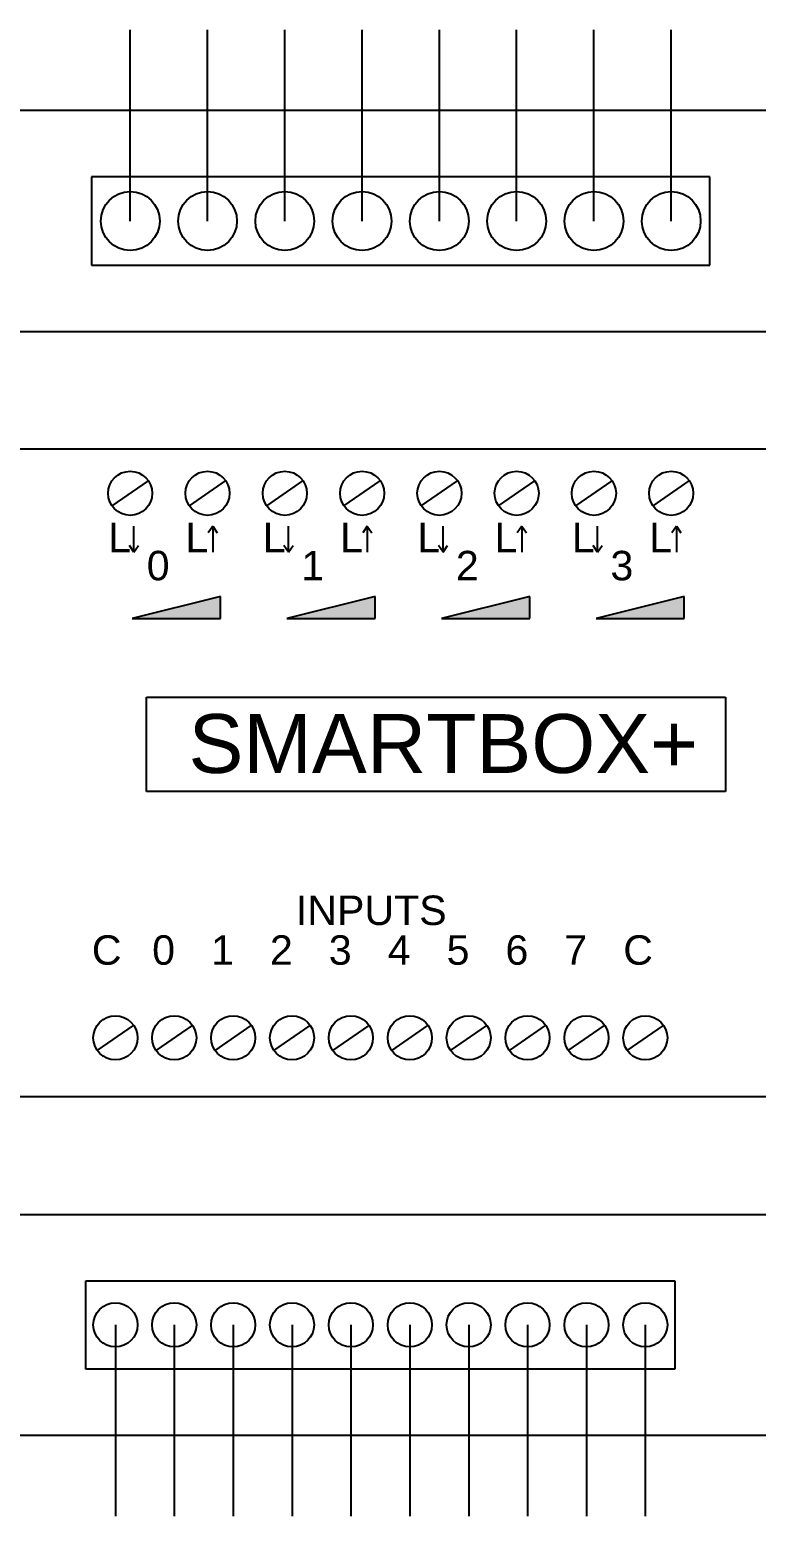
# Model space of a CAD drawing. Header units: centimetres. Extents: x 20.4 to 41.6, y 49.3 to 59.4.
# Drawn here: x 25.99 to 30.92, y 49.26 to 59.36 of the extents above; entities that cross this region are included whole.
import ezdxf

# ---------------------------------------------------------------- set-up
doc = ezdxf.new("R2010")
doc.units = ezdxf.units.CM
doc.layers.get('0').update_dxf_attribs({"lineweight": 25})
doc.styles.add('Arial', font='arial.ttf')

msp = doc.modelspace()

# ---------------------------------------------------------------- hatches: boundary and pattern name
at = {"linetype": 'Continuous', "lineweight": 5}
h = msp.add_hatch(color=256, dxfattribs=at)
h.set_gradient(color1=(255, 255, 255))
h.paths.add_polyline_path([(26.686, 55.358), (27.286, 55.358), (27.286, 55.508)])
h = msp.add_hatch(color=256, dxfattribs=at)
h.set_gradient(color1=(255, 255, 255))
h.paths.add_polyline_path([(27.736, 55.358), (28.336, 55.358), (28.336, 55.508)])
h = msp.add_hatch(color=256, dxfattribs=at)
h.set_gradient(color1=(255, 255, 255))
h.paths.add_polyline_path([(28.786, 55.358), (29.386, 55.358), (29.386, 55.508)])
h = msp.add_hatch(color=256, dxfattribs=at)
h.set_gradient(color1=(255, 255, 255))
h.paths.add_polyline_path([(29.836, 55.358), (30.436, 55.358), (30.436, 55.508)])

# ---------------------------------------------------------------- linework, layer by layer
for p, q in [((26.672, 58.059), (26.672, 59.359)), ((27.197, 58.059), (27.197, 59.359)), ((27.722, 58.059), (27.722, 59.359)), ((28.247, 58.059), (28.247, 59.359)), ((28.772, 58.059), (28.772, 59.359)), ((29.297, 58.059), (29.297, 59.359)), ((29.822, 58.059), (29.822, 59.359)), ((30.347, 58.059), (30.347, 59.359)), ((41.634, 58.809), (20.634, 58.809)), ((30.609, 58.359), (26.409, 58.359)), ((26.409, 58.359), (26.409, 57.759)), ((30.609, 57.759), (30.609, 58.359)), ((26.409, 57.759), (30.609, 57.759)), ((20.634, 57.309), (41.463, 57.309)), ((41.634, 56.509), (20.634, 56.509)), ((26.549, 56.123), (26.795, 56.294)), ((27.074, 56.123), (27.32, 56.294)), ((27.599, 56.123), (27.845, 56.294)), ((28.124, 56.123), (28.37, 56.294)), ((28.649, 56.123), (28.895, 56.294)), ((29.174, 56.123), (29.42, 56.294)), ((29.699, 56.123), (29.945, 56.294)), ((30.224, 56.123), (30.47, 56.294)), ((26.697, 55.809), (26.697, 55.986)), ((27.232, 55.986), (27.201, 55.94)), ((27.232, 55.986), (27.232, 55.809)), ((27.232, 55.986), (27.263, 55.94)), ((27.747, 55.809), (27.747, 55.986)), ((28.282, 55.986), (28.251, 55.94)), ((28.282, 55.986), (28.282, 55.809)), ((28.282, 55.986), (28.313, 55.94)), ((28.797, 55.809), (28.797, 55.986)), ((29.332, 55.986), (29.301, 55.94)), ((29.332, 55.986), (29.332, 55.809)), ((29.332, 55.986), (29.363, 55.94)), ((29.847, 55.809), (29.847, 55.986)), ((30.382, 55.986), (30.351, 55.94)), ((30.382, 55.986), (30.382, 55.809)), ((30.382, 55.986), (30.413, 55.94)), ((26.697, 55.809), (26.666, 55.855)), ((26.697, 55.809), (26.728, 55.855)), ((27.747, 55.809), (27.716, 55.855)), ((27.747, 55.809), (27.778, 55.855)), ((28.797, 55.809), (28.766, 55.855)), ((28.797, 55.809), (28.828, 55.855)), ((29.847, 55.809), (29.816, 55.855)), ((29.847, 55.809), (29.878, 55.855)), ((27.286, 55.508), (26.686, 55.358)), ((27.286, 55.358), (27.286, 55.508)), ((28.336, 55.508), (27.736, 55.358)), ((28.336, 55.358), (28.336, 55.508)), ((29.386, 55.508), (28.786, 55.358)), ((29.386, 55.358), (29.386, 55.508)), ((30.436, 55.508), (29.836, 55.358)), ((30.436, 55.358), (30.436, 55.508)), ((26.686, 55.358), (27.286, 55.358)), ((27.736, 55.358), (28.336, 55.358)), ((28.786, 55.358), (29.386, 55.358)), ((29.836, 55.358), (30.436, 55.358)), ((26.783, 54.513), (26.783, 54.825)), ((26.783, 54.825), (30.715, 54.825)), ((30.715, 54.825), (30.715, 54.184)), ((26.783, 54.184), (26.783, 54.513)), ((30.715, 54.184), (26.783, 54.184)), ((26.448, 52.423), (26.694, 52.594)), ((26.848, 52.423), (27.094, 52.594)), ((27.248, 52.423), (27.494, 52.594)), ((27.648, 52.423), (27.894, 52.594)), ((28.048, 52.423), (28.294, 52.594)), ((28.448, 52.423), (28.694, 52.594)), ((28.848, 52.423), (29.094, 52.594)), ((29.248, 52.423), (29.494, 52.594)), ((29.648, 52.423), (29.894, 52.594)), ((30.048, 52.423), (30.294, 52.594)), ((41.634, 52.109), (20.634, 52.109)), ((20.634, 51.309), (41.463, 51.309)), ((26.371, 50.859), (30.371, 50.859)), ((26.371, 50.259), (26.371, 50.859)), ((30.371, 50.859), (30.371, 50.259)), ((26.571, 50.559), (26.571, 49.259)), ((26.971, 50.559), (26.971, 49.259)), ((27.371, 50.559), (27.371, 49.259)), ((27.771, 50.559), (27.771, 49.259)), ((28.171, 50.559), (28.171, 49.259)), ((28.571, 50.559), (28.571, 49.259)), ((28.971, 50.559), (28.971, 49.259)), ((29.371, 50.559), (29.371, 49.259)), ((29.771, 50.559), (29.771, 49.259)), ((30.171, 50.559), (30.171, 49.259)), ((30.371, 50.259), (26.371, 50.259)), ((20.634, 49.809), (41.634, 49.809))]:
    msp.add_line(p, q)
for centre, radius in [((26.672, 58.059), 0.2), ((27.197, 58.059), 0.2), ((27.722, 58.059), 0.2), ((28.247, 58.059), 0.2), ((28.772, 58.059), 0.2), ((29.297, 58.059), 0.2), ((29.822, 58.059), 0.2), ((30.347, 58.059), 0.2), ((26.672, 56.209), 0.15), ((27.197, 56.209), 0.15), ((27.722, 56.209), 0.15), ((28.247, 56.209), 0.15), ((28.772, 56.209), 0.15), ((29.297, 56.209), 0.15), ((29.822, 56.209), 0.15), ((30.347, 56.209), 0.15), ((26.571, 52.509), 0.15), ((26.971, 52.509), 0.15), ((27.371, 52.509), 0.15), ((27.771, 52.509), 0.15), ((28.171, 52.509), 0.15), ((28.571, 52.509), 0.15), ((28.971, 52.509), 0.15), ((29.371, 52.509), 0.15), ((29.771, 52.509), 0.15), ((30.171, 52.509), 0.15), ((26.571, 50.559), 0.15), ((26.971, 50.559), 0.15), ((27.371, 50.559), 0.15), ((27.771, 50.559), 0.15), ((28.171, 50.559), 0.15), ((28.571, 50.559), 0.15), ((28.971, 50.559), 0.15), ((29.371, 50.559), 0.15), ((29.771, 50.559), 0.15), ((30.171, 50.559), 0.15)]:
    msp.add_circle(centre, radius)

# ---------------------------------------------------------------- texts
at = {"attachment_point": 1, "line_spacing_factor": 0.25, "style": 'Arial'}
for s, insert, char_height in [('L', (26.522, 56.009), 0.2), ('L', (27.047, 56.009), 0.2), ('L', (27.572, 56.009), 0.2), ('L', (28.097, 56.009), 0.2), ('L', (28.622, 56.009), 0.2), ('L', (29.147, 56.009), 0.2), ('L', (29.672, 56.009), 0.2), ('L', (30.197, 56.009), 0.2), ('0', (26.784, 55.818), 0.2), ('1', (27.834, 55.818), 0.2), ('2', (28.884, 55.818), 0.2), ('3', (29.934, 55.818), 0.2), ('SMARTBOX+', (27.068, 54.709), 0.4), ('INPUTS', (27.797, 53.476), 0.2), ('C', (26.411, 53.206), 0.2), ('0', (26.821, 53.206), 0.2), ('1', (27.221, 53.206), 0.2), ('2', (27.621, 53.206), 0.2), ('3', (28.021, 53.206), 0.2), ('4', (28.421, 53.206), 0.2), ('5', (28.821, 53.206), 0.2), ('6', (29.221, 53.206), 0.2), ('7', (29.621, 53.206), 0.2), ('C', (30.021, 53.206), 0.2)]:
    msp.add_mtext(s, dxfattribs=dict(at, insert=insert, char_height=char_height))

doc.saveas('drawing.dxf')
